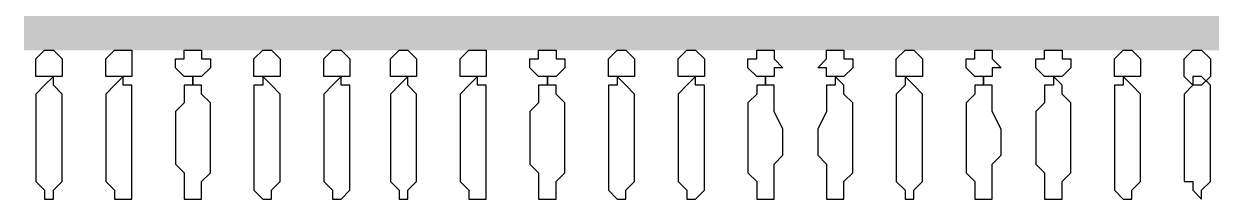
# Model space of a CAD drawing. Extents: x 22 to 319, y 2 to 547.
# Drawn here: x 232.32 to 261.8, y 191.34 to 195.64 of the extents above; entities that cross this region are included whole.
import ezdxf

# ---------------------------------------------------------------- set-up
doc = ezdxf.new("R2010")
doc.units = 0
doc.header["$MEASUREMENT"] = 0
doc.layers.get('0').update_dxf_attribs({"linetype": 'CONTINUOUS'})
doc.layers.add('FURN', color=138, linetype='CONTINUOUS')

# ---------------------------------------------------------------- blocks, each defined once
blk = doc.blocks.new('CARPET_RECT_OK')
at = {"color": 43, "linetype": 'CONTINUOUS'}
for points in [[(-15.05, -33.037), (-15.05, -32.812), (-15.05, -32.812), (-15.275, -32.587), (-15.5, -32.587), (-15.5, -32.587), (-15.725, -32.812), (-15.725, -32.812), (-15.725, -33.037), (-15.725, -33.263), (-15.725, -33.263), (-15.5, -33.488), (-15.5, -33.488), (-15.275, -33.488), (-15.05, -33.263), (-15.05, -33.263)], [(-13.249, -33.037), (-13.249, -32.812), (-13.249, -32.812), (-13.474, -32.587), (-13.474, -32.587), (-13.699, -32.587), (-13.924, -32.812), (-13.924, -32.812), (-13.924, -33.037), (-13.924, -33.037), (-13.924, -33.263), (-13.699, -33.263), (-13.474, -33.263), (-13.474, -33.263), (-13.249, -33.263), (-13.249, -33.037)], [(-11.224, -33.037), (-11.224, -32.812), (-11.449, -32.812), (-11.449, -32.587), (-11.674, -32.587), (-11.899, -32.587), (-11.899, -32.812), (-12.124, -32.812), (-12.124, -33.037), (-12.124, -33.037), (-11.899, -33.263), (-11.899, -33.263), (-11.674, -33.263), (-11.449, -33.263), (-11.449, -33.263), (-11.224, -33.037)], [(-9.423, -33.037), (-9.423, -32.812), (-9.649, -32.812), (-9.649, -32.587), (-9.874, -32.587), (-10.099, -32.587), (-10.099, -32.812), (-10.099, -32.812), (-10.324, -33.037), (-10.099, -33.037), (-10.099, -33.263), (-10.099, -33.263), (-9.874, -33.263), (-9.649, -33.263), (-9.649, -33.263), (-9.423, -33.037)], [(-7.623, -33.037), (-7.623, -32.812), (-7.623, -32.812), (-7.848, -32.587), (-7.848, -32.587), (-8.073, -32.587), (-8.298, -32.812), (-8.298, -32.812), (-8.298, -33.037), (-8.298, -33.037), (-8.298, -33.263), (-8.073, -33.263), (-7.848, -33.263), (-7.848, -33.263), (-7.623, -33.263), (-7.623, -33.037)], [(-5.598, -33.037), (-5.823, -32.812), (-5.823, -32.812), (-5.823, -32.587), (-6.048, -32.587), (-6.273, -32.587), (-6.273, -32.812), (-6.498, -32.812), (-6.498, -33.037), (-6.498, -33.037), (-6.273, -33.263), (-6.273, -33.263), (-6.048, -33.263), (-5.823, -33.263), (-5.823, -33.263), (-5.823, -33.037)], [(-3.797, -33.037), (-3.797, -32.812), (-4.022, -32.812), (-4.022, -32.587), (-4.247, -32.587), (-4.473, -32.587), (-4.473, -32.812), (-4.473, -32.812), (-4.698, -33.037), (-4.473, -33.037), (-4.473, -33.263), (-4.473, -33.263), (-4.247, -33.263), (-4.022, -33.263), (-4.022, -33.263), (-3.797, -33.037)], [(-1.997, -33.037), (-1.997, -32.812), (-1.997, -32.812), (-2.222, -32.587), (-2.447, -32.587), (-2.447, -32.587), (-2.672, -32.812), (-2.672, -32.812), (-2.672, -33.037), (-2.672, -33.037), (-2.672, -33.263), (-2.447, -33.263), (-2.447, -33.263), (-2.222, -33.263), (-1.997, -33.263), (-1.997, -33.037)], [(-0.197, -33.037), (-0.197, -32.812), (-0.197, -32.812), (-0.422, -32.587), (-0.422, -32.587), (-0.647, -32.587), (-0.872, -32.812), (-0.872, -32.812), (-0.872, -33.037), (-0.872, -33.037), (-0.872, -33.263), (-0.647, -33.263), (-0.422, -33.263), (-0.422, -33.263), (-0.197, -33.263), (-0.197, -33.037)], [(1.829, -33.037), (1.829, -32.812), (1.604, -32.812), (1.604, -32.587), (1.379, -32.587), (1.154, -32.587), (1.154, -32.812), (0.929, -32.812), (0.929, -33.037), (0.929, -33.037), (1.154, -33.263), (1.154, -33.263), (1.379, -33.263), (1.604, -33.263), (1.604, -33.263), (1.829, -33.037)], [(3.629, -33.037), (3.629, -32.812), (3.629, -32.812), (3.404, -32.587), (3.179, -32.587), (2.954, -32.587), (2.954, -32.812), (2.954, -32.812), (2.954, -33.037), (2.954, -33.037), (2.954, -33.263), (2.954, -33.263), (3.179, -33.263), (3.404, -33.263), (3.629, -33.263), (3.629, -33.037)], [(5.429, -33.037), (5.429, -32.812), (5.429, -32.812), (5.204, -32.587), (4.979, -32.587), (4.979, -32.587), (4.754, -32.812), (4.754, -32.812), (4.754, -33.037), (4.754, -33.037), (4.754, -33.263), (4.979, -33.263), (4.979, -33.263), (5.204, -33.263), (5.429, -33.263), (5.429, -33.037)], [(7.145, -33.037), (7.145, -32.812), (7.145, -32.812), (6.92, -32.587), (6.695, -32.587), (6.695, -32.587), (6.47, -32.812), (6.47, -32.812), (6.47, -33.037), (6.47, -33.037), (6.47, -33.263), (6.695, -33.263), (6.695, -33.263), (6.92, -33.263), (7.145, -33.263), (7.145, -33.037)], [(8.946, -33.037), (8.946, -32.812), (8.946, -32.812), (8.721, -32.587), (8.721, -32.587), (8.496, -32.587), (8.271, -32.812), (8.271, -32.812), (8.271, -33.037), (8.271, -33.037), (8.271, -33.263), (8.496, -33.263), (8.721, -33.263), (8.721, -33.263), (8.946, -33.263), (8.946, -33.037)], [(10.971, -33.037), (10.971, -32.812), (10.746, -32.812), (10.746, -32.587), (10.521, -32.587), (10.296, -32.587), (10.296, -32.812), (10.071, -32.812), (10.071, -33.037), (10.071, -33.037), (10.296, -33.263), (10.296, -33.263), (10.521, -33.263), (10.746, -33.263), (10.746, -33.263), (10.971, -33.037)], [(12.772, -33.037), (12.772, -32.812), (12.772, -32.812), (12.547, -32.587), (12.321, -32.587), (12.096, -32.587), (12.096, -32.812), (12.096, -32.812), (12.096, -33.037), (12.096, -33.037), (12.096, -33.263), (12.096, -33.263), (12.321, -33.263), (12.547, -33.263), (12.772, -33.263), (12.772, -33.037)], [(14.572, -33.037), (14.572, -32.812), (14.572, -32.812), (14.347, -32.587), (14.122, -32.587), (14.122, -32.587), (13.897, -32.812), (13.897, -32.812), (13.897, -33.037), (13.897, -33.037), (13.897, -33.263), (14.122, -33.263), (14.122, -33.263), (14.347, -33.263), (14.572, -33.263), (14.572, -33.037)], [(-15.05, -34.838), (-15.05, -35.063), (-15.05, -35.288), (-15.05, -35.513), (-15.05, -35.963), (-15.275, -35.963), (-15.275, -36.188), (-15.275, -36.188), (-15.5, -36.413), (-15.5, -36.188), (-15.5, -36.188), (-15.725, -35.963), (-15.725, -35.963), (-15.725, -35.513), (-15.725, -35.288), (-15.725, -35.063), (-15.725, -34.838), (-15.725, -34.388), (-15.725, -34.163), (-15.725, -33.938), (-15.725, -33.713), (-15.725, -33.488), (-15.5, -33.263), (-15.5, -33.263), (-15.5, -33.263), (-15.275, -33.263), (-15.275, -33.263), (-15.275, -33.488), (-15.05, -33.713), (-15.05, -33.938), (-15.05, -34.163), (-15.05, -34.388)], [(-13.249, -34.838), (-13.249, -35.288), (-13.249, -35.513), (-13.249, -35.738), (-13.249, -35.963), (-13.249, -36.188), (-13.474, -36.413), (-13.474, -36.413), (-13.474, -36.413), (-13.699, -36.413), (-13.699, -36.413), (-13.699, -36.188), (-13.924, -35.963), (-13.924, -35.738), (-13.924, -35.513), (-13.924, -35.288), (-13.924, -34.838), (-13.924, -34.613), (-13.924, -34.163), (-13.924, -33.938), (-13.924, -33.713), (-13.699, -33.488), (-13.699, -33.488), (-13.699, -33.488), (-13.474, -33.263), (-13.474, -33.488), (-13.474, -33.488), (-13.249, -33.488), (-13.249, -33.713), (-13.249, -33.938), (-13.249, -34.163), (-13.249, -34.613)], [(-11.224, -34.838), (-11.224, -35.288), (-11.224, -35.513), (-11.449, -35.738), (-11.449, -35.963), (-11.449, -36.188), (-11.449, -36.413), (-11.674, -36.413), (-11.674, -36.413), (-11.899, -36.413), (-11.899, -36.413), (-11.899, -36.188), (-11.899, -35.963), (-12.124, -35.738), (-12.124, -35.513), (-12.124, -35.288), (-12.124, -34.838), (-12.124, -34.613), (-12.124, -34.163), (-12.124, -33.938), (-11.899, -33.713), (-11.899, -33.488), (-11.899, -33.488), (-11.899, -33.488), (-11.674, -33.263), (-11.674, -33.488), (-11.449, -33.488), (-11.449, -33.488), (-11.449, -33.713), (-11.449, -33.938), (-11.224, -34.163), (-11.224, -34.613)], [(-9.423, -34.838), (-9.423, -35.288), (-9.423, -35.513), (-9.423, -35.738), (-9.649, -35.963), (-9.649, -36.188), (-9.649, -36.413), (-9.874, -36.413), (-9.874, -36.413), (-9.874, -36.413), (-10.099, -36.413), (-10.099, -36.188), (-10.099, -35.963), (-10.099, -35.738), (-10.099, -35.513), (-10.324, -35.288), (-10.324, -34.838), (-10.324, -34.613), (-10.099, -34.163), (-10.099, -33.938), (-10.099, -33.713), (-10.099, -33.488), (-10.099, -33.488), (-9.874, -33.488), (-9.874, -33.263), (-9.874, -33.488), (-9.649, -33.488), (-9.649, -33.488), (-9.649, -33.713), (-9.423, -33.938), (-9.423, -34.163), (-9.423, -34.613)], [(-7.623, -34.838), (-7.623, -35.288), (-7.623, -35.513), (-7.623, -35.738), (-7.623, -35.963), (-7.848, -36.188), (-7.848, -36.413), (-7.848, -36.413), (-7.848, -36.413), (-8.073, -36.413), (-8.073, -36.413), (-8.073, -36.188), (-8.298, -35.963), (-8.298, -35.738), (-8.298, -35.513), (-8.298, -35.288), (-8.298, -34.838), (-8.298, -34.613), (-8.298, -34.163), (-8.298, -33.938), (-8.298, -33.713), (-8.073, -33.488), (-8.073, -33.488), (-8.073, -33.488), (-7.848, -33.263), (-7.848, -33.488), (-7.848, -33.488), (-7.848, -33.488), (-7.623, -33.713), (-7.623, -33.938), (-7.623, -34.163), (-7.623, -34.613)], [(-5.598, -34.838), (-5.598, -35.288), (-5.823, -35.513), (-5.823, -35.738), (-5.823, -35.963), (-5.823, -36.188), (-5.823, -36.413), (-6.048, -36.413), (-6.048, -36.413), (-6.273, -36.413), (-6.273, -36.413), (-6.273, -36.188), (-6.273, -35.963), (-6.498, -35.738), (-6.498, -35.513), (-6.498, -35.288), (-6.498, -34.838), (-6.498, -34.613), (-6.498, -34.163), (-6.498, -33.938), (-6.273, -33.713), (-6.273, -33.488), (-6.273, -33.488), (-6.273, -33.488), (-6.048, -33.263), (-6.048, -33.488), (-5.823, -33.488), (-5.823, -33.488), (-5.823, -33.713), (-5.823, -33.938), (-5.823, -34.163), (-5.598, -34.613)], [(-3.797, -34.838), (-3.797, -35.288), (-3.797, -35.513), (-3.797, -35.738), (-4.022, -35.963), (-4.022, -36.188), (-4.022, -36.413), (-4.247, -36.413), (-4.247, -36.413), (-4.247, -36.413), (-4.473, -36.413), (-4.473, -36.188), (-4.473, -35.963), (-4.473, -35.738), (-4.473, -35.513), (-4.698, -35.288), (-4.698, -34.838), (-4.698, -34.613), (-4.473, -34.163), (-4.473, -33.938), (-4.473, -33.713), (-4.473, -33.488), (-4.473, -33.488), (-4.247, -33.488), (-4.247, -33.263), (-4.247, -33.488), (-4.022, -33.488), (-4.022, -33.488), (-4.022, -33.713), (-3.797, -33.938), (-3.797, -34.163), (-3.797, -34.613)], [(-1.997, -34.838), (-1.997, -35.288), (-1.997, -35.513), (-1.997, -35.738), (-1.997, -35.963), (-2.222, -36.188), (-2.222, -36.413), (-2.222, -36.413), (-2.447, -36.413), (-2.447, -36.413), (-2.447, -36.413), (-2.672, -36.188), (-2.672, -35.963), (-2.672, -35.738), (-2.672, -35.513), (-2.672, -35.288), (-2.672, -34.838), (-2.672, -34.613), (-2.672, -34.163), (-2.672, -33.938), (-2.672, -33.713), (-2.672, -33.488), (-2.447, -33.488), (-2.447, -33.488), (-2.447, -33.263), (-2.222, -33.488), (-2.222, -33.488), (-2.222, -33.488), (-1.997, -33.713), (-1.997, -33.938), (-1.997, -34.163), (-1.997, -34.613)], [(-0.197, -34.838), (-0.197, -35.288), (-0.197, -35.513), (-0.197, -35.738), (-0.197, -35.963), (-0.197, -36.188), (-0.422, -36.413), (-0.422, -36.413), (-0.422, -36.413), (-0.647, -36.413), (-0.647, -36.413), (-0.647, -36.188), (-0.872, -35.963), (-0.872, -35.738), (-0.872, -35.513), (-0.872, -35.288), (-0.872, -34.838), (-0.872, -34.613), (-0.872, -34.163), (-0.872, -33.938), (-0.872, -33.713), (-0.647, -33.488), (-0.647, -33.488), (-0.647, -33.488), (-0.422, -33.263), (-0.422, -33.488), (-0.422, -33.488), (-0.197, -33.488), (-0.197, -33.713), (-0.197, -33.938), (-0.197, -34.163), (-0.197, -34.613)], [(1.829, -34.838), (1.829, -35.288), (1.829, -35.513), (1.604, -35.738), (1.604, -35.963), (1.604, -36.188), (1.604, -36.413), (1.379, -36.413), (1.379, -36.413), (1.379, -36.413), (1.154, -36.413), (1.154, -36.188), (1.154, -35.963), (0.929, -35.738), (0.929, -35.513), (0.929, -35.288), (0.929, -34.838), (0.929, -34.613), (0.929, -34.163), (0.929, -33.938), (1.154, -33.713), (1.154, -33.488), (1.154, -33.488), (1.379, -33.488), (1.379, -33.263), (1.379, -33.488), (1.604, -33.488), (1.604, -33.488), (1.604, -33.713), (1.604, -33.938), (1.829, -34.163), (1.829, -34.613)], [(3.629, -34.838), (3.629, -35.288), (3.629, -35.513), (3.629, -35.738), (3.629, -35.963), (3.404, -36.188), (3.404, -36.413), (3.404, -36.413), (3.179, -36.413), (3.179, -36.413), (2.954, -36.413), (2.954, -36.188), (2.954, -35.963), (2.954, -35.738), (2.954, -35.513), (2.954, -35.288), (2.954, -34.838), (2.954, -34.613), (2.954, -34.163), (2.954, -33.938), (2.954, -33.713), (2.954, -33.488), (2.954, -33.488), (3.179, -33.488), (3.179, -33.263), (3.404, -33.488), (3.404, -33.488), (3.404, -33.488), (3.629, -33.713), (3.629, -33.938), (3.629, -34.163), (3.629, -34.613)], [(5.429, -34.838), (5.429, -35.288), (5.429, -35.513), (5.429, -35.738), (5.429, -35.963), (5.204, -36.188), (5.204, -36.413), (5.204, -36.413), (4.979, -36.413), (4.979, -36.413), (4.979, -36.413), (4.979, -36.188), (4.754, -35.963), (4.754, -35.738), (4.754, -35.513), (4.754, -35.288), (4.754, -34.838), (4.754, -34.613), (4.754, -34.163), (4.754, -33.938), (4.754, -33.713), (4.979, -33.488), (4.979, -33.488), (4.979, -33.488), (4.979, -33.263), (5.204, -33.488), (5.204, -33.488), (5.204, -33.488), (5.429, -33.713), (5.429, -33.938), (5.429, -34.163), (5.429, -34.613)], [(7.145, -34.838), (7.145, -35.288), (7.145, -35.513), (7.145, -35.738), (7.145, -35.963), (6.92, -36.188), (6.92, -36.413), (6.92, -36.413), (6.695, -36.413), (6.695, -36.413), (6.695, -36.413), (6.47, -36.188), (6.47, -35.963), (6.47, -35.738), (6.47, -35.513), (6.47, -35.288), (6.47, -34.838), (6.47, -34.613), (6.47, -34.163), (6.47, -33.938), (6.47, -33.713), (6.47, -33.488), (6.695, -33.488), (6.695, -33.488), (6.695, -33.263), (6.92, -33.488), (6.92, -33.488), (6.92, -33.488), (7.145, -33.713), (7.145, -33.938), (7.145, -34.163), (7.145, -34.613)], [(8.946, -34.838), (8.946, -35.288), (8.946, -35.513), (8.946, -35.738), (8.946, -35.963), (8.946, -36.188), (8.721, -36.413), (8.721, -36.413), (8.721, -36.413), (8.496, -36.413), (8.496, -36.413), (8.496, -36.188), (8.271, -35.963), (8.271, -35.738), (8.271, -35.513), (8.271, -35.288), (8.271, -34.838), (8.271, -34.613), (8.271, -34.163), (8.271, -33.938), (8.271, -33.713), (8.496, -33.488), (8.496, -33.488), (8.496, -33.488), (8.721, -33.263), (8.721, -33.488), (8.721, -33.488), (8.946, -33.488), (8.946, -33.713), (8.946, -33.938), (8.946, -34.163), (8.946, -34.613)], [(10.971, -34.838), (10.971, -35.288), (10.971, -35.513), (10.746, -35.738), (10.746, -35.963), (10.746, -36.188), (10.746, -36.413), (10.521, -36.413), (10.521, -36.413), (10.521, -36.413), (10.296, -36.413), (10.296, -36.188), (10.296, -35.963), (10.071, -35.738), (10.071, -35.513), (10.071, -35.288), (10.071, -34.838), (10.071, -34.613), (10.071, -34.163), (10.071, -33.938), (10.296, -33.713), (10.296, -33.488), (10.296, -33.488), (10.521, -33.488), (10.521, -33.263), (10.521, -33.488), (10.746, -33.488), (10.746, -33.488), (10.746, -33.713), (10.746, -33.938), (10.971, -34.163), (10.971, -34.613)], [(12.772, -34.838), (12.772, -35.288), (12.772, -35.513), (12.772, -35.738), (12.772, -35.963), (12.547, -36.188), (12.547, -36.413), (12.547, -36.413), (12.321, -36.413), (12.321, -36.413), (12.096, -36.413), (12.096, -36.188), (12.096, -35.963), (12.096, -35.738), (12.096, -35.513), (12.096, -35.288), (12.096, -34.838), (12.096, -34.613), (12.096, -34.163), (12.096, -33.938), (12.096, -33.713), (12.096, -33.488), (12.096, -33.488), (12.321, -33.488), (12.321, -33.263), (12.547, -33.488), (12.547, -33.488), (12.547, -33.488), (12.772, -33.713), (12.772, -33.938), (12.772, -34.163), (12.772, -34.613)], [(14.572, -34.838), (14.572, -35.288), (14.572, -35.513), (14.572, -35.738), (14.572, -35.963), (14.347, -36.188), (14.347, -36.413), (14.347, -36.413), (14.122, -36.413), (14.122, -36.413), (14.122, -36.413), (14.122, -36.188), (13.897, -35.963), (13.897, -35.738), (13.897, -35.513), (13.897, -35.288), (13.897, -34.838), (13.897, -34.613), (13.897, -34.163), (13.897, -33.938), (13.897, -33.713), (14.122, -33.488), (14.122, -33.488), (14.122, -33.488), (14.122, -33.263), (14.347, -33.488), (14.347, -33.488), (14.347, -33.488), (14.572, -33.713), (14.572, -33.938), (14.572, -34.163), (14.572, -34.613)]]:
    blk.add_lwpolyline(points, close=True, dxfattribs=at)
at = {"color": 13, "linetype": 'CONTINUOUS'}
blk.add_solid([(-15.95, -32.587), (-15.95, 30.2), (14.881, -32.587), (14.881, 30.2)], dxfattribs=at)

msp = doc.modelspace()

# ---------------------------------------------------------------- block references
at = {"layer": 'FURN', "xscale": -0.9562499999992724, "yscale": 0.9562499999992724, "zscale": 0.95625}
msp.add_blockref('CARPET_RECT_OK', (246.548, 226.161), dxfattribs=at)

doc.saveas('drawing.dxf')
